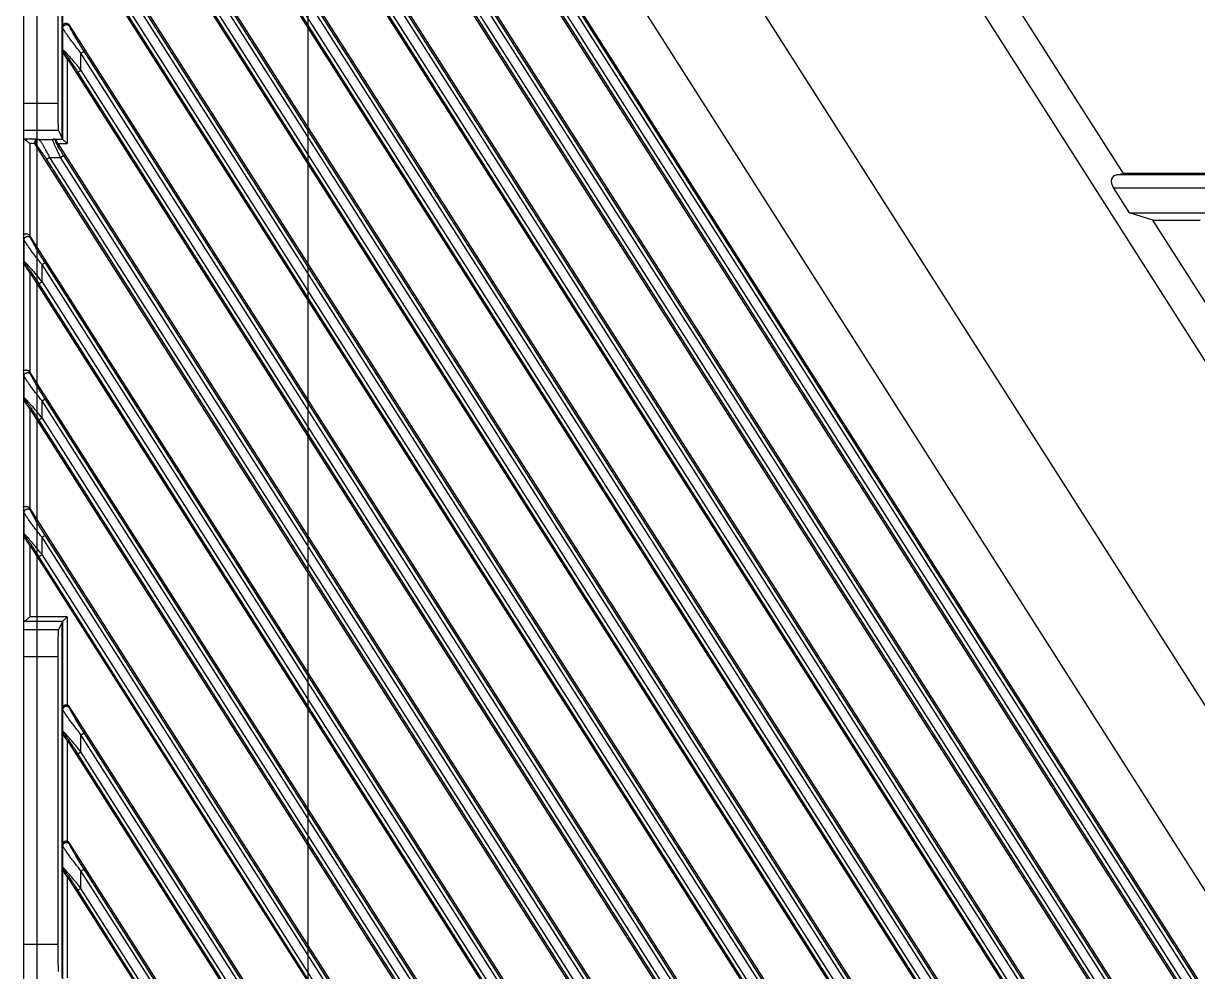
# Model space of a CAD drawing. Header units: millimetres. Extents: x 562 to 17351, y 2396 to 6995.
# Drawn here: x 12138.8 to 12268.7, y 4302.1 to 4406.9 of the extents above; entities that cross this region are included whole.
import ezdxf

# ---------------------------------------------------------------- set-up
doc = ezdxf.new("R2010")
doc.units = ezdxf.units.MM

# ---------------------------------------------------------------- blocks, each defined once
blk = doc.blocks.new('DTGCNV')
at = {"color": 7, "linetype": 'Continuous'}
for p, q in [((12716.62, 5010.2), (12716.62, 4673.2)), ((12759.91, 4979.78), (12838.25, 4856.8)), ((12719.01, 4978.83), (12910.96, 4677.53)), ((12883.39, 4779.44), (12757.68, 4976.76)), ((12735.19, 4973.91), (12923.33, 4678.59)), ((12903.91, 4677.66), (12717.35, 4970.49)), ((12902.32, 4679.06), (12718.67, 4967.34)), ((12902.66, 4679.27), (12719.01, 4967.55)), ((12717.32, 4966.45), (12901.38, 4677.53)), ((12718.33, 4965.21), (12900.77, 4678.84)), ((12718.67, 4965.42), (12901.1, 4679.06)), ((12894.31, 4677.66), (12717.35, 4955.42)), ((12892.72, 4679.06), (12718.67, 4952.26)), ((12893.06, 4679.27), (12719.01, 4952.48)), ((12717.32, 4951.38), (12891.78, 4677.53)), ((12718.67, 4950.35), (12891.5, 4679.06)), ((12718.33, 4950.13), (12891.16, 4678.84)), ((12887.42, 4673.4), (12717.35, 4940.34)), ((12886.2, 4674.96), (12719.01, 4937.4)), ((12717.32, 4936.3), (12884.81, 4673.4)), ((12885.86, 4674.75), (12718.67, 4937.19)), ((12884.3, 4674.53), (12718.33, 4935.06)), ((12884.64, 4674.75), (12718.67, 4935.27)), ((12877.81, 4673.4), (12717.35, 4925.27)), ((12876.26, 4674.75), (12718.67, 4922.11)), ((12876.59, 4674.96), (12719.01, 4922.32)), ((12717.32, 4921.23), (12875.2, 4673.4)), ((12874.7, 4674.53), (12718.33, 4919.98)), ((12875.04, 4674.75), (12718.67, 4920.19)), ((12868.21, 4673.4), (12717.35, 4910.19)), ((12866.65, 4674.75), (12718.67, 4907.04)), ((12866.99, 4674.96), (12719.01, 4907.25)), ((12865.1, 4674.53), (12718.33, 4904.91)), ((12865.43, 4674.75), (12718.67, 4905.12)), ((12720.87, 4900.1), (12720.87, 4860.8)), ((12721.45, 4899.66), (12865.6, 4673.4)), ((12720.42, 4896.35), (12720.42, 4864.54)), ((12858.6, 4673.4), (12721.7, 4888.29)), ((12720.95, 4885.41), (12720.95, 4873.1)), ((12857.38, 4674.96), (12723.32, 4885.41)), ((12721.45, 4884.59), (12853.36, 4677.53)), ((12857.05, 4674.75), (12722.98, 4885.2)), ((12855.49, 4674.53), (12722.64, 4883.07)), ((12855.83, 4674.75), (12722.98, 4883.28)), ((12720.98, 4872.88), (12720.95, 4873.1)), ((12720.98, 4870.46), (12720.98, 4872.88)), ((12721.72, 4873.1), (12721.7, 4873.22)), ((12846.29, 4677.66), (12721.7, 4873.22)), ((12720.95, 4870.33), (12720.98, 4870.46)), ((12720.95, 4870.33), (12720.95, 4860.62)), ((12721.04, 4870.25), (12721.02, 4870.15)), ((12722.98, 4870.12), (12723.32, 4870.33)), ((12722.98, 4868.2), (12722.98, 4870.12)), ((12844.7, 4679.06), (12722.98, 4870.12)), ((12845.04, 4679.27), (12723.32, 4870.33)), ((12721.45, 4869.51), (12721.45, 4860.12)), ((12721.45, 4869.51), (12843.76, 4677.53)), ((12722.98, 4868.2), (12722.64, 4867.99)), ((12722.64, 4867.99), (12843.14, 4678.84)), ((12722.98, 4868.2), (12843.48, 4679.06)), ((12720.42, 4864.54), (12716.62, 4864.54)), ((12720.49, 4861.55), (12716.62, 4861.55)), ((12720.49, 4861.55), (12720.95, 4860.62)), ((12718.19, 4860.62), (12716.66, 4860.62)), ((12717.32, 4860.12), (12717.32, 4849.94)), ((12717.86, 4860.12), (12717.32, 4860.12)), ((12717.92, 4859.98), (12834.15, 4677.53)), ((12717.92, 4859.98), (12718, 4859.95)), ((12718.19, 4860.62), (12718.34, 4860.57)), ((12718.34, 4860.57), (12719.87, 4860.57)), ((12719.87, 4860.57), (12719.95, 4860.62)), ((12719.95, 4860.62), (12720.95, 4860.62)), ((12720.26, 4860.42), (12720.21, 4860.38)), ((12836.68, 4677.66), (12720.44, 4860.12)), ((12720.44, 4860.12), (12721.45, 4860.12)), ((12720.95, 4860.62), (12721.45, 4860.12)), ((12719.51, 4858.57), (12719.18, 4858.35)), ((12719.18, 4858.35), (12833.54, 4678.84)), ((12719.51, 4858.57), (12833.87, 4679.06)), ((12719.51, 4858.57), (12720.73, 4858.57)), ((12720.73, 4858.57), (12721.07, 4858.78)), ((12835.09, 4679.06), (12720.73, 4858.57)), ((12835.43, 4679.27), (12721.07, 4858.78)), ((12837.55, 4856.67), (12838.25, 4856.8)), ((12965.36, 4856.67), (12837.55, 4856.67)), ((12962.96, 4856.8), (12838.25, 4856.8)), ((12838.95, 4852.45), (12837.21, 4855.19)), ((12968.46, 4855.19), (12837.21, 4855.19)), ((12841.54, 4851.65), (12838.95, 4852.45)), ((12838.95, 4852.45), (12917.82, 4852.45)), ((12878.94, 4792.94), (12841.54, 4851.65)), ((12841.54, 4851.65), (12846.79, 4851.65)), ((12716.68, 4849.47), (12716.62, 4849.68)), ((12716.68, 4847.08), (12716.68, 4849.47)), ((12717.41, 4849.69), (12717.35, 4849.89)), ((12827.08, 4677.66), (12717.35, 4849.89)), ((12716.62, 4847.06), (12716.68, 4847.08)), ((12716.63, 4846.84), (12716.74, 4846.87)), ((12718.67, 4846.73), (12719.01, 4846.95)), ((12718.67, 4844.82), (12718.67, 4846.73)), ((12825.49, 4679.06), (12718.67, 4846.73)), ((12825.83, 4679.27), (12719.01, 4846.95)), ((12717.32, 4845.85), (12717.32, 4834.86)), ((12717.32, 4845.85), (12824.55, 4677.53)), ((12718.67, 4844.82), (12718.33, 4844.6)), ((12718.33, 4844.6), (12823.93, 4678.84)), ((12718.67, 4844.82), (12824.27, 4679.06)), ((12717.41, 4834.61), (12717.35, 4834.81)), ((12817.47, 4677.66), (12717.35, 4834.81)), ((12716.68, 4834.4), (12716.62, 4834.6)), ((12716.68, 4832.01), (12716.68, 4834.4)), ((12716.62, 4831.99), (12716.68, 4832.01)), ((12716.63, 4831.76), (12716.74, 4831.79)), ((12718.67, 4831.66), (12719.01, 4831.87)), ((12718.67, 4829.74), (12718.67, 4831.66)), ((12815.89, 4679.06), (12718.67, 4831.66)), ((12816.22, 4679.27), (12719.01, 4831.87)), ((12717.32, 4830.77), (12717.32, 4819.79)), ((12717.32, 4830.77), (12814.94, 4677.53)), ((12718.67, 4829.74), (12718.33, 4829.53)), ((12718.67, 4829.74), (12814.67, 4679.06)), ((12718.33, 4829.53), (12814.33, 4678.84)), ((12716.68, 4819.32), (12716.62, 4819.53)), ((12716.68, 4816.93), (12716.68, 4819.32)), ((12717.41, 4819.54), (12717.35, 4819.74)), ((12810.58, 4673.4), (12717.35, 4819.74)), ((12716.68, 4816.93), (12716.62, 4816.91)), ((12716.63, 4816.69), (12716.74, 4816.72)), ((12718.67, 4816.58), (12719.01, 4816.8)), ((12718.67, 4814.67), (12718.67, 4816.58)), ((12809.03, 4674.75), (12718.67, 4816.58)), ((12809.36, 4674.96), (12719.01, 4816.8)), ((12717.32, 4815.7), (12717.32, 4807.77)), ((12717.32, 4815.7), (12807.97, 4673.4)), ((12718.33, 4814.45), (12718.67, 4814.67)), ((12807.47, 4674.53), (12718.33, 4814.45)), ((12807.81, 4674.75), (12718.67, 4814.67)), ((12721.45, 4807.77), (12717.32, 4807.77)), ((12721.45, 4807.77), (12720.95, 4807.27)), ((12721.45, 4807.77), (12721.45, 4798.02)), ((12720.49, 4806.35), (12716.62, 4806.35)), ((12720.95, 4807.27), (12716.66, 4807.27)), ((12720.95, 4807.27), (12720.49, 4806.35)), ((12720.87, 4807.1), (12720.87, 4767.8)), ((12720.95, 4807.27), (12720.95, 4797.72)), ((12720.42, 4803.35), (12716.62, 4803.35)), ((12720.42, 4803.35), (12720.42, 4771.54)), ((12720.98, 4797.51), (12720.95, 4797.72)), ((12720.98, 4795.08), (12720.98, 4797.51)), ((12721.72, 4797.72), (12721.7, 4797.84)), ((12800.98, 4673.4), (12721.7, 4797.84)), ((12720.95, 4794.96), (12720.98, 4795.08)), ((12720.95, 4794.96), (12720.95, 4782.64)), ((12721.02, 4794.77), (12721.04, 4794.87)), ((12722.98, 4794.74), (12723.32, 4794.96)), ((12722.98, 4792.83), (12722.98, 4794.74)), ((12799.42, 4674.75), (12722.98, 4794.74)), ((12799.76, 4674.96), (12723.32, 4794.96)), ((12721.45, 4794.13), (12721.45, 4782.94)), ((12721.45, 4794.13), (12798.37, 4673.4)), ((12722.64, 4792.61), (12722.98, 4792.83)), ((12797.87, 4674.53), (12722.64, 4792.61)), ((12798.2, 4674.75), (12722.98, 4792.83)), ((12720.98, 4782.43), (12720.95, 4782.64)), ((12720.98, 4780.01), (12720.98, 4782.43)), ((12721.72, 4782.65), (12721.7, 4782.76)), ((12791.37, 4673.4), (12721.7, 4782.76)), ((12720.95, 4779.88), (12720.98, 4780.01)), ((12720.95, 4779.88), (12720.95, 4767.62)), ((12721.02, 4779.69), (12721.04, 4779.79)), ((12721.45, 4779.06), (12721.45, 4767.87)), ((12721.45, 4779.06), (12788.77, 4673.4)), ((12722.98, 4779.67), (12723.32, 4779.88)), ((12722.98, 4777.75), (12722.98, 4779.67)), ((12789.82, 4674.75), (12722.98, 4779.67)), ((12790.16, 4674.96), (12723.32, 4779.88)), ((12722.64, 4777.54), (12722.98, 4777.75)), ((12788.6, 4674.75), (12722.98, 4777.75)), ((12788.26, 4674.53), (12722.64, 4777.54)), ((12720.42, 4771.54), (12716.62, 4771.54))]:
    blk.add_line(p, q, dxfattribs=at)
for centre, radius, start, end in [((12721.38, 4870.46), 0.396, 180.208, 212.9741), ((12719.87, 4860.16), 0.401, 32.5011, 89.7384), ((12717.08, 4847.08), 0.402, 180.1282, 212.3718), ((12717.08, 4832.01), 0.402, 180.1282, 212.3718), ((12717.08, 4816.93), 0.402, 180.1282, 212.3718), ((12721.38, 4795.09), 0.396, 180.208, 212.9741), ((12721.38, 4780.01), 0.396, 180.208, 212.9741)]:
    blk.add_arc(centre, radius, start, end, dxfattribs=at)
for centre, major_axis, ratio, start_param, end_param in [((12721.37, 4872.99), (-0.052, 0.405), 0.97951, -1.123245, -0.349373), ((12721.45, 4869.43), (-0.499, 0.789), 0.046753, -1.496981, -0.460321), ((12720.49, 4864.54), (0, 3), 0.026186, -4.712389, -3.193953), ((12717.32, 4860.63), (0.7, 0), 0.052408, 3.141593, 3.470593), ((12718.26, 4860.2), (0.378, -0.144), 0.989397, -2.587312, -2.214403), ((12720.49, 4860.12), (-0.321, 0.499), 0.073624, 0.892742, 1.523567), ((12721.45, 4860.62), (0.5, 0), 0.052408, -3.115413, -3.089233), ((12838.76, 4855.19), (1.71, -1.18), 0.539712, 2.65287, 4.049133), ((12717.02, 4849.67), (-0.117, 0.402), 0.954439, -1.274405, -1.134443), ((12717.32, 4845.74), (-0.7, 1.1), 0.046753, -1.496981, -0.118001), ((12717.02, 4834.59), (-0.117, 0.402), 0.954439, -1.274405, -1.134443), ((12717.32, 4830.66), (-0.7, 1.1), 0.046753, -1.496981, -0.118001), ((12717.02, 4819.51), (-0.117, 0.402), 0.954439, -1.274405, -1.134443), ((12717.32, 4815.59), (-0.7, 1.1), 0.046753, -1.496981, -0.118001), ((12717.32, 4807.26), (0.7, 0), 0.052408, 2.812592, 3.141593), ((12720.49, 4803.35), (0, 3), 0.026186, 0.05236, 1.570796), ((12721.45, 4807.27), (0.5, 0), 0.052408, 3.089233, 3.115413), ((12721.37, 4797.62), (-0.052, 0.405), 0.97951, -1.123245, -0.349373), ((12721.45, 4794.05), (-0.499, 0.789), 0.046753, -1.496981, -0.460321), ((12721.37, 4782.54), (-0.052, 0.405), 0.97951, -1.123245, -0.349373), ((12721.45, 4778.98), (-0.499, 0.789), 0.046753, -1.496981, -0.460321), ((12720.49, 4771.54), (0, 3), 0.026186, -4.712389, -3.193953)]:
    blk.add_ellipse(centre, major_axis=major_axis, ratio=ratio, start_param=start_param, end_param=end_param, dxfattribs=at)
for points, knots in [([(12721.45, 4873.39), (12721.42, 4873.4), (12721.35, 4873.41), (12721.25, 4873.4), (12721.16, 4873.37), (12721.09, 4873.33), (12721.03, 4873.28), (12720.99, 4873.22), (12720.96, 4873.16), (12720.95, 4873.12), (12720.95, 4873.1)], [0, 0, 0, 0, 0.160899, 0.314742, 0.456494, 0.584742, 0.700638, 0.806545, 0.905309, 1, 1, 1, 1]), ([(12720.98, 4872.88), (12720.98, 4872.91), (12720.98, 4872.95), (12721, 4873.01), (12721.02, 4873.07), (12721.06, 4873.12), (12721.1, 4873.17), (12721.15, 4873.21), (12721.21, 4873.24), (12721.27, 4873.26), (12721.33, 4873.27), (12721.39, 4873.28), (12721.46, 4873.27), (12721.52, 4873.25), (12721.58, 4873.23), (12721.63, 4873.19), (12721.68, 4873.15), (12721.7, 4873.12), (12721.72, 4873.1)], [0, 0, 0, 0, 0.061771, 0.123674, 0.185724, 0.247974, 0.310429, 0.373081, 0.435901, 0.498841, 0.561846, 0.62485, 0.687789, 0.750605, 0.813254, 0.8757, 0.937956, 1, 1, 1, 1]), ([(12722.98, 4870.12), (12722.87, 4870.26), (12722.65, 4870.53), (12722.39, 4870.88), (12722.18, 4871.15), (12722.02, 4871.35), (12721.87, 4871.55), (12721.73, 4871.74), (12721.59, 4871.93), (12721.46, 4872.12), (12721.34, 4872.29), (12721.25, 4872.42), (12721.18, 4872.53), (12721.13, 4872.6), (12721.09, 4872.66), (12721.06, 4872.72), (12721.03, 4872.77), (12721.01, 4872.81), (12720.99, 4872.84), (12720.99, 4872.86), (12720.98, 4872.87), (12720.98, 4872.88), (12720.98, 4872.88)], [0, 0, 0, 0, 0.154445, 0.30727, 0.382534, 0.456692, 0.529432, 0.600377, 0.669045, 0.734822, 0.796897, 0.854183, 0.880595, 0.905226, 0.927827, 0.94811, 0.965769, 0.980485, 0.986646, 0.991965, 0.996419, 1, 1, 1, 1]), ([(12723.32, 4870.33), (12723.23, 4870.47), (12723.06, 4870.73), (12722.86, 4871.07), (12722.69, 4871.33), (12722.57, 4871.53), (12722.46, 4871.72), (12722.34, 4871.91), (12722.23, 4872.1), (12722.13, 4872.28), (12722.03, 4872.46), (12721.95, 4872.6), (12721.89, 4872.71), (12721.85, 4872.78), (12721.82, 4872.85), (12721.79, 4872.92), (12721.76, 4872.97), (12721.74, 4873.02), (12721.73, 4873.05), (12721.72, 4873.07), (12721.72, 4873.08), (12721.72, 4873.09), (12721.72, 4873.1)], [0, 0, 0, 0, 0.147854, 0.294636, 0.367264, 0.439153, 0.510088, 0.579799, 0.647935, 0.714028, 0.777425, 0.83718, 0.86528, 0.891898, 0.916748, 0.939475, 0.959663, 0.976821, 0.984101, 0.990427, 0.995741, 1, 1, 1, 1]), ([(12720.95, 4870.33), (12720.95, 4870.32), (12720.96, 4870.29), (12720.97, 4870.24), (12720.99, 4870.19), (12721.01, 4870.16), (12721.02, 4870.15)], [0, 0, 0, 0, 0.23991, 0.484403, 0.736695, 1, 1, 1, 1]), ([(12720.98, 4870.46), (12720.98, 4870.46), (12720.98, 4870.47), (12720.98, 4870.47), (12720.99, 4870.47), (12720.99, 4870.47), (12721, 4870.47), (12721, 4870.47), (12721.01, 4870.46), (12721.02, 4870.45), (12721.04, 4870.44), (12721.06, 4870.43), (12721.09, 4870.4), (12721.13, 4870.36), (12721.18, 4870.32), (12721.23, 4870.26), (12721.29, 4870.21), (12721.35, 4870.14), (12721.41, 4870.08), (12721.47, 4870), (12721.54, 4869.93), (12721.64, 4869.82), (12721.76, 4869.69), (12721.9, 4869.52), (12722.05, 4869.34), (12722.2, 4869.16), (12722.41, 4868.91), (12722.67, 4868.59), (12722.88, 4868.33), (12722.98, 4868.2)], [0, 0, 0, 0, 0.001802, 0.002631, 0.003505, 0.004492, 0.005637, 0.008508, 0.012246, 0.016891, 0.02245, 0.028908, 0.044423, 0.063177, 0.08486, 0.109148, 0.135728, 0.164311, 0.194635, 0.226473, 0.259618, 0.293906, 0.36531, 0.43972, 0.516405, 0.594809, 0.674501, 0.836416, 1, 1, 1, 1]), ([(12721.04, 4870.25), (12721.04, 4870.25), (12721.04, 4870.25), (12721.05, 4870.25), (12721.05, 4870.25), (12721.05, 4870.25), (12721.05, 4870.25), (12721.06, 4870.25), (12721.07, 4870.25), (12721.07, 4870.24), (12721.09, 4870.23), (12721.1, 4870.22), (12721.12, 4870.2), (12721.15, 4870.17), (12721.19, 4870.12), (12721.23, 4870.07), (12721.27, 4870.01), (12721.32, 4869.95), (12721.37, 4869.88), (12721.42, 4869.81), (12721.48, 4869.74), (12721.53, 4869.66), (12721.61, 4869.56), (12721.7, 4869.42), (12721.82, 4869.25), (12721.93, 4869.08), (12722.05, 4868.9), (12722.17, 4868.72), (12722.29, 4868.54), (12722.45, 4868.3), (12722.56, 4868.11), (12722.64, 4867.99)], [0, 0, 0, 0, 0.001109, 0.002054, 0.002915, 0.0038, 0.00481, 0.006015, 0.00915, 0.013355, 0.018661, 0.025046, 0.032468, 0.050201, 0.071359, 0.095434, 0.12195, 0.150509, 0.180759, 0.212432, 0.245283, 0.279136, 0.313831, 0.385261, 0.458794, 0.533887, 0.610129, 0.687226, 0.764934, 0.843073, 1, 1, 1, 1]), ([(12717.32, 4860.12), (12717.29, 4860.15), (12717.22, 4860.2), (12717.13, 4860.28), (12717.03, 4860.36), (12716.94, 4860.44), (12716.87, 4860.49), (12716.81, 4860.53), (12716.78, 4860.56), (12716.74, 4860.58), (12716.71, 4860.6), (12716.69, 4860.61), (12716.68, 4860.61), (12716.67, 4860.62), (12716.66, 4860.62), (12716.66, 4860.62)], [0, 0, 0, 0, 0.15268, 0.303625, 0.450751, 0.591571, 0.722639, 0.783067, 0.839077, 0.889751, 0.934068, 0.953529, 0.971042, 0.986537, 1, 1, 1, 1]), ([(12718.19, 4860.62), (12718.17, 4860.62), (12718.12, 4860.61), (12718.06, 4860.59), (12718, 4860.54), (12717.95, 4860.49), (12717.9, 4860.41), (12717.87, 4860.33), (12717.85, 4860.23), (12717.86, 4860.16), (12717.86, 4860.12)], [0, 0, 0, 0, 0.097849, 0.199639, 0.307763, 0.424549, 0.552098, 0.691689, 0.842452, 1, 1, 1, 1]), ([(12718.34, 4860.57), (12718.3, 4860.56), (12718.23, 4860.55), (12718.14, 4860.51), (12718.05, 4860.45), (12717.99, 4860.36), (12717.95, 4860.26), (12717.94, 4860.15), (12717.95, 4860.05), (12717.98, 4859.98), (12718, 4859.95)], [0, 0, 0, 0, 0.124391, 0.249104, 0.374164, 0.499476, 0.624882, 0.750199, 0.875262, 1, 1, 1, 1]), ([(12718, 4859.95), (12718.01, 4859.95), (12718.02, 4859.94), (12718.03, 4859.93), (12718.05, 4859.92), (12718.07, 4859.9), (12718.09, 4859.88), (12718.13, 4859.84), (12718.18, 4859.78), (12718.24, 4859.7), (12718.31, 4859.62), (12718.38, 4859.52), (12718.46, 4859.41), (12718.55, 4859.29), (12718.66, 4859.13), (12718.81, 4858.91), (12719, 4858.64), (12719.12, 4858.45), (12719.18, 4858.35)], [0, 0, 0, 0, 0.007283, 0.01684, 0.028705, 0.042847, 0.059201, 0.077685, 0.120655, 0.170946, 0.227725, 0.290184, 0.357567, 0.429174, 0.504361, 0.663147, 0.829654, 1, 1, 1, 1]), ([(12718.34, 4860.57), (12718.34, 4860.56), (12718.35, 4860.56), (12718.35, 4860.55), (12718.37, 4860.54), (12718.38, 4860.53), (12718.4, 4860.5), (12718.43, 4860.47), (12718.46, 4860.43), (12718.51, 4860.36), (12718.57, 4860.27), (12718.64, 4860.16), (12718.71, 4860.04), (12718.79, 4859.9), (12718.87, 4859.76), (12718.99, 4859.55), (12719.14, 4859.27), (12719.33, 4858.93), (12719.45, 4858.69), (12719.51, 4858.57)], [0, 0, 0, 0, 0.002908, 0.006345, 0.014866, 0.025629, 0.038626, 0.053816, 0.071144, 0.111919, 0.160312, 0.215626, 0.277142, 0.344147, 0.41595, 0.491884, 0.653614, 0.824513, 1, 1, 1, 1]), ([(12720.73, 4858.57), (12720.67, 4858.69), (12720.56, 4858.92), (12720.42, 4859.21), (12720.31, 4859.44), (12720.23, 4859.6), (12720.16, 4859.75), (12720.1, 4859.9), (12720.04, 4860.04), (12719.99, 4860.16), (12719.95, 4860.27), (12719.92, 4860.35), (12719.9, 4860.41), (12719.89, 4860.44), (12719.88, 4860.48), (12719.87, 4860.5), (12719.87, 4860.52), (12719.87, 4860.54), (12719.87, 4860.54), (12719.87, 4860.55), (12719.87, 4860.56), (12719.87, 4860.56), (12719.87, 4860.57)], [0, 0, 0, 0, 0.1821, 0.359386, 0.444611, 0.526614, 0.604641, 0.677893, 0.745543, 0.806749, 0.860681, 0.906559, 0.926262, 0.943705, 0.958835, 0.971609, 0.982014, 0.986337, 0.990086, 0.99328, 0.995954, 1, 1, 1, 1]), ([(12720.26, 4860.42), (12720.24, 4860.45), (12720.2, 4860.5), (12720.12, 4860.57), (12720.04, 4860.61), (12719.98, 4860.62), (12719.95, 4860.62)], [0, 0, 0, 0, 0.280656, 0.535957, 0.773317, 1, 1, 1, 1]), ([(12721.07, 4858.78), (12721.01, 4858.87), (12720.9, 4859.06), (12720.73, 4859.33), (12720.58, 4859.59), (12720.46, 4859.79), (12720.38, 4859.94), (12720.33, 4860.04), (12720.29, 4860.12), (12720.27, 4860.18), (12720.25, 4860.21), (12720.24, 4860.25), (12720.22, 4860.28), (12720.22, 4860.3), (12720.21, 4860.33), (12720.2, 4860.35), (12720.2, 4860.36), (12720.2, 4860.37), (12720.21, 4860.37), (12720.21, 4860.38), (12720.21, 4860.38), (12720.21, 4860.38)], [0, 0, 0, 0, 0.178963, 0.35385, 0.520013, 0.671843, 0.740324, 0.802617, 0.857753, 0.882337, 0.904778, 0.924974, 0.94283, 0.958273, 0.971251, 0.981752, 0.989832, 0.993022, 0.995709, 0.997985, 1, 1, 1, 1]), ([(12717.32, 4849.94), (12717.3, 4849.96), (12717.27, 4849.99), (12717.21, 4850.03), (12717.15, 4850.07), (12717.08, 4850.09), (12717.02, 4850.1), (12716.95, 4850.11), (12716.89, 4850.11), (12716.84, 4850.11), (12716.8, 4850.1), (12716.77, 4850.09), (12716.74, 4850.09), (12716.71, 4850.08), (12716.69, 4850.07), (12716.68, 4850.07), (12716.66, 4850.07), (12716.65, 4850.06), (12716.64, 4850.06), (12716.63, 4850.07), (12716.63, 4850.07), (12716.62, 4850.08), (12716.62, 4850.09), (12716.62, 4850.1), (12716.62, 4850.11)], [0, 0, 0, 0, 0.092092, 0.18383, 0.274482, 0.363041, 0.448376, 0.529457, 0.605459, 0.675766, 0.739913, 0.769539, 0.797439, 0.847676, 0.869774, 0.889641, 0.907107, 0.922074, 0.934647, 0.945489, 0.956057, 0.968087, 0.982675, 1, 1, 1, 1]), ([(12716.68, 4849.47), (12716.68, 4849.49), (12716.68, 4849.53), (12716.7, 4849.59), (12716.73, 4849.65), (12716.76, 4849.7), (12716.8, 4849.75), (12716.85, 4849.79), (12716.91, 4849.82), (12716.97, 4849.84), (12717.03, 4849.85), (12717.09, 4849.86), (12717.16, 4849.85), (12717.22, 4849.84), (12717.28, 4849.81), (12717.33, 4849.78), (12717.37, 4849.74), (12717.4, 4849.7), (12717.41, 4849.69)], [0, 0, 0, 0, 0.061113, 0.122614, 0.184534, 0.246921, 0.309743, 0.372936, 0.436398, 0.5, 0.563602, 0.627064, 0.690257, 0.753079, 0.815466, 0.877386, 0.938887, 1, 1, 1, 1]), ([(12718.67, 4846.73), (12718.56, 4846.87), (12718.35, 4847.13), (12718.04, 4847.53), (12717.79, 4847.86), (12717.6, 4848.12), (12717.45, 4848.31), (12717.32, 4848.5), (12717.19, 4848.68), (12717.07, 4848.85), (12716.96, 4849.01), (12716.87, 4849.13), (12716.82, 4849.23), (12716.78, 4849.29), (12716.74, 4849.34), (12716.71, 4849.39), (12716.7, 4849.43), (12716.68, 4849.46), (12716.68, 4849.47), (12716.68, 4849.47)], [0, 0, 0, 0, 0.151037, 0.300586, 0.447016, 0.518439, 0.588237, 0.655992, 0.721178, 0.783101, 0.840848, 0.893205, 0.916879, 0.938573, 0.958018, 0.974928, 0.989013, 0.994909, 1, 1, 1, 1]), ([(12719.01, 4846.95), (12718.92, 4847.08), (12718.76, 4847.34), (12718.52, 4847.72), (12718.32, 4848.04), (12718.17, 4848.3), (12718.06, 4848.48), (12717.95, 4848.67), (12717.85, 4848.85), (12717.75, 4849.02), (12717.66, 4849.19), (12717.59, 4849.32), (12717.53, 4849.42), (12717.5, 4849.48), (12717.47, 4849.54), (12717.45, 4849.6), (12717.43, 4849.64), (12717.42, 4849.67), (12717.41, 4849.68), (12717.41, 4849.69)], [0, 0, 0, 0, 0.145071, 0.289149, 0.431131, 0.500908, 0.569567, 0.636803, 0.702211, 0.76523, 0.825074, 0.880596, 0.906233, 0.930094, 0.951832, 0.971044, 0.987264, 0.994099, 1, 1, 1, 1]), ([(12716.62, 4846.83), (12716.62, 4846.84), (12716.62, 4846.84), (12716.62, 4846.84), (12716.62, 4846.84), (12716.62, 4846.84), (12716.62, 4846.84), (12716.63, 4846.84), (12716.63, 4846.84), (12716.63, 4846.84), (12716.63, 4846.84)], [0, 0, 0, 0, 0.134296, 0.239838, 0.325336, 0.408088, 0.50825, 0.637794, 0.80127, 1, 1, 1, 1]), ([(12716.68, 4847.08), (12716.68, 4847.08), (12716.68, 4847.08), (12716.69, 4847.08), (12716.7, 4847.08), (12716.71, 4847.07), (12716.73, 4847.06), (12716.75, 4847.04), (12716.78, 4847.02), (12716.82, 4846.98), (12716.86, 4846.94), (12716.91, 4846.89), (12716.96, 4846.84), (12717.02, 4846.78), (12717.1, 4846.69), (12717.21, 4846.57), (12717.34, 4846.42), (12717.48, 4846.26), (12717.62, 4846.09), (12717.77, 4845.92), (12717.92, 4845.74), (12718.07, 4845.56), (12718.22, 4845.38), (12718.42, 4845.13), (12718.57, 4844.94), (12718.67, 4844.82)], [0, 0, 0, 0, 0.002036, 0.004765, 0.008306, 0.012701, 0.017956, 0.024063, 0.038745, 0.05652, 0.077106, 0.100208, 0.125538, 0.152825, 0.181822, 0.244102, 0.310933, 0.381227, 0.454167, 0.529124, 0.605619, 0.683271, 0.76177, 0.840872, 1, 1, 1, 1]), ([(12716.74, 4846.87), (12716.74, 4846.87), (12716.74, 4846.87), (12716.75, 4846.87), (12716.75, 4846.86), (12716.76, 4846.86), (12716.77, 4846.85), (12716.78, 4846.84), (12716.8, 4846.83), (12716.81, 4846.81), (12716.84, 4846.79), (12716.87, 4846.75), (12716.91, 4846.7), (12716.95, 4846.65), (12717, 4846.59), (12717.04, 4846.52), (12717.11, 4846.43), (12717.2, 4846.31), (12717.31, 4846.15), (12717.42, 4845.99), (12717.53, 4845.83), (12717.64, 4845.66), (12717.76, 4845.49), (12717.87, 4845.31), (12717.99, 4845.14), (12718.14, 4844.9), (12718.26, 4844.72), (12718.33, 4844.6)], [0, 0, 0, 0, 0.001988, 0.003277, 0.004801, 0.008605, 0.013451, 0.019328, 0.026206, 0.034036, 0.042764, 0.062675, 0.085465, 0.110691, 0.137955, 0.166932, 0.197336, 0.261568, 0.329268, 0.399486, 0.471568, 0.545042, 0.619552, 0.694837, 0.77068, 0.84692, 1, 1, 1, 1]), ([(12717.32, 4834.86), (12717.3, 4834.88), (12717.27, 4834.91), (12717.21, 4834.96), (12717.15, 4834.99), (12717.08, 4835.01), (12717.02, 4835.03), (12716.95, 4835.04), (12716.89, 4835.04), (12716.84, 4835.03), (12716.8, 4835.03), (12716.77, 4835.02), (12716.74, 4835.01), (12716.71, 4835.01), (12716.69, 4835), (12716.68, 4834.99), (12716.66, 4834.99), (12716.65, 4834.99), (12716.64, 4834.99), (12716.63, 4834.99), (12716.63, 4835), (12716.62, 4835.01), (12716.62, 4835.02), (12716.62, 4835.03), (12716.62, 4835.03)], [0, 0, 0, 0, 0.09209, 0.183827, 0.274478, 0.363036, 0.448369, 0.529449, 0.605452, 0.675762, 0.739914, 0.769541, 0.797443, 0.84768, 0.869776, 0.889643, 0.907109, 0.922075, 0.934648, 0.945489, 0.956057, 0.968087, 0.982675, 1, 1, 1, 1]), ([(12716.68, 4834.4), (12716.68, 4834.42), (12716.68, 4834.46), (12716.7, 4834.52), (12716.73, 4834.58), (12716.76, 4834.63), (12716.8, 4834.67), (12716.85, 4834.71), (12716.91, 4834.74), (12716.97, 4834.77), (12717.03, 4834.78), (12717.09, 4834.78), (12717.16, 4834.78), (12717.22, 4834.76), (12717.28, 4834.74), (12717.33, 4834.7), (12717.37, 4834.66), (12717.4, 4834.63), (12717.41, 4834.61)], [0, 0, 0, 0, 0.061113, 0.122614, 0.184534, 0.246921, 0.309743, 0.372936, 0.436398, 0.5, 0.563602, 0.627064, 0.690257, 0.753079, 0.815466, 0.877386, 0.938887, 1, 1, 1, 1]), ([(12718.67, 4831.66), (12718.56, 4831.79), (12718.35, 4832.06), (12718.04, 4832.46), (12717.79, 4832.79), (12717.6, 4833.05), (12717.45, 4833.24), (12717.32, 4833.42), (12717.19, 4833.6), (12717.07, 4833.77), (12716.96, 4833.93), (12716.87, 4834.06), (12716.82, 4834.15), (12716.78, 4834.21), (12716.74, 4834.27), (12716.71, 4834.32), (12716.7, 4834.36), (12716.68, 4834.38), (12716.68, 4834.39), (12716.68, 4834.4)], [0, 0, 0, 0, 0.151037, 0.300586, 0.447016, 0.518439, 0.588237, 0.655992, 0.721178, 0.783101, 0.840848, 0.893205, 0.916879, 0.938573, 0.958018, 0.974928, 0.989013, 0.994909, 1, 1, 1, 1]), ([(12719.01, 4831.87), (12718.92, 4832), (12718.76, 4832.26), (12718.52, 4832.65), (12718.32, 4832.97), (12718.17, 4833.22), (12718.06, 4833.41), (12717.95, 4833.59), (12717.85, 4833.77), (12717.75, 4833.95), (12717.66, 4834.11), (12717.59, 4834.24), (12717.53, 4834.34), (12717.5, 4834.41), (12717.47, 4834.47), (12717.45, 4834.52), (12717.43, 4834.56), (12717.42, 4834.59), (12717.41, 4834.61), (12717.41, 4834.61)], [0, 0, 0, 0, 0.145071, 0.289149, 0.431131, 0.500908, 0.569567, 0.636803, 0.702211, 0.76523, 0.825074, 0.880596, 0.906233, 0.930094, 0.951832, 0.971044, 0.987264, 0.994099, 1, 1, 1, 1]), ([(12716.62, 4831.76), (12716.62, 4831.76), (12716.62, 4831.76), (12716.62, 4831.76), (12716.62, 4831.76), (12716.62, 4831.77), (12716.62, 4831.77), (12716.63, 4831.76), (12716.63, 4831.76), (12716.63, 4831.76), (12716.63, 4831.76)], [0, 0, 0, 0, 0.134296, 0.239838, 0.325336, 0.408088, 0.50825, 0.637794, 0.80127, 1, 1, 1, 1]), ([(12716.68, 4832.01), (12716.68, 4832.01), (12716.68, 4832.01), (12716.69, 4832), (12716.7, 4832), (12716.71, 4831.99), (12716.73, 4831.98), (12716.75, 4831.97), (12716.78, 4831.94), (12716.82, 4831.91), (12716.86, 4831.86), (12716.91, 4831.81), (12716.96, 4831.76), (12717.02, 4831.7), (12717.1, 4831.61), (12717.21, 4831.49), (12717.34, 4831.34), (12717.48, 4831.18), (12717.62, 4831.02), (12717.77, 4830.84), (12717.92, 4830.67), (12718.07, 4830.49), (12718.22, 4830.3), (12718.42, 4830.06), (12718.57, 4829.87), (12718.67, 4829.74)], [0, 0, 0, 0, 0.002036, 0.004765, 0.008306, 0.012701, 0.017956, 0.024063, 0.038745, 0.05652, 0.077106, 0.100208, 0.125538, 0.152825, 0.181822, 0.244102, 0.310933, 0.381227, 0.454167, 0.529124, 0.605619, 0.683271, 0.76177, 0.840872, 1, 1, 1, 1]), ([(12716.74, 4831.79), (12716.74, 4831.79), (12716.74, 4831.79), (12716.75, 4831.79), (12716.75, 4831.79), (12716.76, 4831.78), (12716.77, 4831.78), (12716.78, 4831.76), (12716.8, 4831.75), (12716.81, 4831.74), (12716.84, 4831.71), (12716.87, 4831.67), (12716.91, 4831.63), (12716.95, 4831.57), (12717, 4831.51), (12717.04, 4831.45), (12717.11, 4831.35), (12717.2, 4831.23), (12717.31, 4831.08), (12717.42, 4830.92), (12717.53, 4830.75), (12717.64, 4830.59), (12717.76, 4830.41), (12717.87, 4830.24), (12717.99, 4830.06), (12718.14, 4829.83), (12718.26, 4829.65), (12718.33, 4829.53)], [0, 0, 0, 0, 0.001988, 0.003277, 0.004801, 0.008605, 0.013451, 0.019328, 0.026206, 0.034036, 0.042764, 0.062675, 0.085465, 0.110691, 0.137955, 0.166932, 0.197336, 0.261568, 0.329268, 0.399486, 0.471568, 0.545042, 0.619552, 0.694837, 0.77068, 0.84692, 1, 1, 1, 1]), ([(12717.32, 4819.79), (12717.3, 4819.8), (12717.27, 4819.84), (12717.21, 4819.88), (12717.15, 4819.91), (12717.08, 4819.94), (12717.02, 4819.95), (12716.95, 4819.96), (12716.89, 4819.96), (12716.84, 4819.96), (12716.8, 4819.95), (12716.77, 4819.94), (12716.74, 4819.94), (12716.71, 4819.93), (12716.69, 4819.92), (12716.68, 4819.92), (12716.66, 4819.92), (12716.65, 4819.91), (12716.64, 4819.91), (12716.63, 4819.92), (12716.63, 4819.92), (12716.62, 4819.93), (12716.62, 4819.94), (12716.62, 4819.95), (12716.62, 4819.96)], [0, 0, 0, 0, 0.092092, 0.18383, 0.274482, 0.363041, 0.448376, 0.529457, 0.605459, 0.675766, 0.739913, 0.769539, 0.797439, 0.847676, 0.869774, 0.889641, 0.907107, 0.922074, 0.934647, 0.945489, 0.956057, 0.968087, 0.982675, 1, 1, 1, 1]), ([(12716.68, 4819.32), (12716.68, 4819.34), (12716.68, 4819.38), (12716.7, 4819.44), (12716.73, 4819.5), (12716.76, 4819.55), (12716.8, 4819.6), (12716.85, 4819.64), (12716.91, 4819.67), (12716.97, 4819.69), (12717.03, 4819.7), (12717.09, 4819.71), (12717.16, 4819.7), (12717.22, 4819.69), (12717.28, 4819.66), (12717.33, 4819.63), (12717.37, 4819.59), (12717.4, 4819.55), (12717.41, 4819.54)], [0, 0, 0, 0, 0.061113, 0.122614, 0.184534, 0.246921, 0.309743, 0.372936, 0.436398, 0.5, 0.563602, 0.627064, 0.690257, 0.753079, 0.815466, 0.877386, 0.938887, 1, 1, 1, 1]), ([(12718.67, 4816.58), (12718.56, 4816.72), (12718.35, 4816.98), (12718.04, 4817.38), (12717.79, 4817.71), (12717.6, 4817.97), (12717.45, 4818.16), (12717.32, 4818.35), (12717.19, 4818.53), (12717.07, 4818.7), (12716.96, 4818.86), (12716.87, 4818.98), (12716.82, 4819.07), (12716.78, 4819.14), (12716.74, 4819.19), (12716.71, 4819.24), (12716.7, 4819.28), (12716.68, 4819.31), (12716.68, 4819.32), (12716.68, 4819.32)], [0, 0, 0, 0, 0.151037, 0.300586, 0.447016, 0.518439, 0.588237, 0.655992, 0.721178, 0.783101, 0.840848, 0.893205, 0.916879, 0.938573, 0.958018, 0.974928, 0.989013, 0.994909, 1, 1, 1, 1]), ([(12719.01, 4816.8), (12718.92, 4816.93), (12718.76, 4817.19), (12718.52, 4817.57), (12718.32, 4817.89), (12718.17, 4818.15), (12718.06, 4818.33), (12717.95, 4818.52), (12717.85, 4818.7), (12717.75, 4818.87), (12717.66, 4819.03), (12717.59, 4819.17), (12717.53, 4819.26), (12717.5, 4819.33), (12717.47, 4819.39), (12717.45, 4819.45), (12717.43, 4819.49), (12717.42, 4819.52), (12717.41, 4819.53), (12717.41, 4819.54)], [0, 0, 0, 0, 0.145071, 0.289149, 0.431131, 0.500908, 0.569567, 0.636803, 0.702211, 0.76523, 0.825074, 0.880596, 0.906233, 0.930094, 0.951832, 0.971044, 0.987264, 0.994099, 1, 1, 1, 1]), ([(12716.62, 4816.68), (12716.62, 4816.68), (12716.62, 4816.69), (12716.62, 4816.69), (12716.62, 4816.69), (12716.62, 4816.69), (12716.62, 4816.69), (12716.63, 4816.69), (12716.63, 4816.69), (12716.63, 4816.69), (12716.63, 4816.69)], [0, 0, 0, 0, 0.134296, 0.239838, 0.325336, 0.408088, 0.50825, 0.637794, 0.80127, 1, 1, 1, 1]), ([(12718.67, 4814.67), (12718.57, 4814.79), (12718.42, 4814.98), (12718.22, 4815.23), (12718.07, 4815.41), (12717.92, 4815.59), (12717.77, 4815.77), (12717.62, 4815.94), (12717.48, 4816.11), (12717.34, 4816.27), (12717.21, 4816.42), (12717.1, 4816.54), (12717.02, 4816.63), (12716.96, 4816.68), (12716.91, 4816.74), (12716.86, 4816.79), (12716.82, 4816.83), (12716.78, 4816.87), (12716.75, 4816.89), (12716.73, 4816.91), (12716.71, 4816.92), (12716.7, 4816.92), (12716.69, 4816.93), (12716.68, 4816.93), (12716.68, 4816.93), (12716.68, 4816.93)], [0, 0, 0, 0, 0.159125, 0.238223, 0.316727, 0.394381, 0.470878, 0.545834, 0.61877, 0.689065, 0.755896, 0.818173, 0.847169, 0.874456, 0.899785, 0.922889, 0.943475, 0.96125, 0.975933, 0.982041, 0.987297, 0.991693, 0.995234, 0.997964, 1, 1, 1, 1]), ([(12718.33, 4814.45), (12718.26, 4814.57), (12718.14, 4814.75), (12717.99, 4814.99), (12717.87, 4815.16), (12717.76, 4815.34), (12717.64, 4815.51), (12717.53, 4815.68), (12717.42, 4815.84), (12717.31, 4816), (12717.2, 4816.16), (12717.11, 4816.28), (12717.04, 4816.37), (12717, 4816.44), (12716.95, 4816.5), (12716.91, 4816.55), (12716.87, 4816.6), (12716.84, 4816.63), (12716.81, 4816.66), (12716.8, 4816.68), (12716.78, 4816.69), (12716.77, 4816.7), (12716.76, 4816.71), (12716.75, 4816.71), (12716.75, 4816.72), (12716.74, 4816.72), (12716.74, 4816.72), (12716.74, 4816.72)], [0, 0, 0, 0, 0.153079, 0.229318, 0.305164, 0.380451, 0.454965, 0.528436, 0.600519, 0.670738, 0.738434, 0.802663, 0.833068, 0.862042, 0.889307, 0.914531, 0.937321, 0.957232, 0.96596, 0.973791, 0.980669, 0.986547, 0.991394, 0.995199, 0.996723, 0.998012, 1, 1, 1, 1]), ([(12716.66, 4807.27), (12716.66, 4807.27), (12716.67, 4807.28), (12716.68, 4807.28), (12716.69, 4807.29), (12716.71, 4807.3), (12716.74, 4807.31), (12716.78, 4807.33), (12716.81, 4807.36), (12716.87, 4807.4), (12716.94, 4807.46), (12717.03, 4807.53), (12717.13, 4807.61), (12717.22, 4807.69), (12717.29, 4807.75), (12717.32, 4807.77)], [0, 0, 0, 0, 0.013463, 0.028958, 0.046471, 0.065932, 0.110248, 0.160922, 0.216933, 0.277361, 0.408429, 0.549248, 0.696374, 0.84732, 1, 1, 1, 1]), ([(12721.45, 4798.02), (12721.42, 4798.02), (12721.35, 4798.03), (12721.25, 4798.02), (12721.16, 4797.99), (12721.09, 4797.95), (12721.03, 4797.9), (12720.99, 4797.84), (12720.96, 4797.78), (12720.95, 4797.74), (12720.95, 4797.72)], [0, 0, 0, 0, 0.160899, 0.314742, 0.456494, 0.584742, 0.700638, 0.806545, 0.905309, 1, 1, 1, 1]), ([(12720.98, 4797.51), (12720.98, 4797.53), (12720.98, 4797.57), (12721, 4797.63), (12721.02, 4797.69), (12721.06, 4797.74), (12721.1, 4797.79), (12721.15, 4797.83), (12721.21, 4797.86), (12721.27, 4797.88), (12721.33, 4797.9), (12721.39, 4797.9), (12721.46, 4797.89), (12721.52, 4797.88), (12721.58, 4797.85), (12721.63, 4797.82), (12721.68, 4797.77), (12721.7, 4797.74), (12721.72, 4797.72)], [0, 0, 0, 0, 0.061771, 0.123674, 0.185724, 0.247974, 0.310429, 0.373081, 0.435901, 0.498841, 0.561846, 0.62485, 0.687789, 0.750605, 0.813254, 0.8757, 0.937956, 1, 1, 1, 1]), ([(12722.98, 4794.74), (12722.87, 4794.88), (12722.65, 4795.16), (12722.39, 4795.5), (12722.18, 4795.77), (12722.02, 4795.97), (12721.87, 4796.17), (12721.73, 4796.37), (12721.59, 4796.56), (12721.46, 4796.74), (12721.34, 4796.91), (12721.25, 4797.05), (12721.18, 4797.15), (12721.13, 4797.22), (12721.09, 4797.29), (12721.06, 4797.35), (12721.03, 4797.4), (12721.01, 4797.44), (12720.99, 4797.46), (12720.99, 4797.48), (12720.98, 4797.49), (12720.98, 4797.5), (12720.98, 4797.51)], [0, 0, 0, 0, 0.154445, 0.30727, 0.382534, 0.456692, 0.529432, 0.600377, 0.669045, 0.734822, 0.796897, 0.854183, 0.880595, 0.905226, 0.927827, 0.94811, 0.965769, 0.980485, 0.986646, 0.991965, 0.996419, 1, 1, 1, 1]), ([(12723.32, 4794.96), (12723.23, 4795.09), (12723.06, 4795.36), (12722.86, 4795.69), (12722.69, 4795.95), (12722.57, 4796.15), (12722.46, 4796.34), (12722.34, 4796.53), (12722.23, 4796.72), (12722.13, 4796.9), (12722.03, 4797.08), (12721.95, 4797.22), (12721.89, 4797.33), (12721.85, 4797.4), (12721.82, 4797.47), (12721.79, 4797.54), (12721.76, 4797.6), (12721.74, 4797.64), (12721.73, 4797.67), (12721.72, 4797.69), (12721.72, 4797.71), (12721.72, 4797.72), (12721.72, 4797.72)], [0, 0, 0, 0, 0.147854, 0.294636, 0.367264, 0.439153, 0.510088, 0.579799, 0.647935, 0.714028, 0.777425, 0.83718, 0.86528, 0.891898, 0.916748, 0.939475, 0.959663, 0.976821, 0.984101, 0.990427, 0.995741, 1, 1, 1, 1]), ([(12720.95, 4794.96), (12720.95, 4794.94), (12720.96, 4794.91), (12720.97, 4794.86), (12720.99, 4794.81), (12721.01, 4794.78), (12721.02, 4794.77)], [0, 0, 0, 0, 0.23991, 0.484403, 0.736695, 1, 1, 1, 1]), ([(12722.98, 4792.83), (12722.88, 4792.96), (12722.67, 4793.21), (12722.41, 4793.53), (12722.2, 4793.78), (12722.05, 4793.96), (12721.9, 4794.14), (12721.76, 4794.31), (12721.64, 4794.45), (12721.54, 4794.55), (12721.47, 4794.63), (12721.41, 4794.7), (12721.35, 4794.77), (12721.29, 4794.83), (12721.23, 4794.89), (12721.18, 4794.94), (12721.13, 4794.98), (12721.09, 4795.02), (12721.06, 4795.05), (12721.04, 4795.07), (12721.02, 4795.08), (12721.01, 4795.08), (12721, 4795.09), (12721, 4795.09), (12720.99, 4795.09), (12720.99, 4795.09), (12720.98, 4795.09), (12720.98, 4795.09), (12720.98, 4795.09), (12720.98, 4795.08)], [0, 0, 0, 0, 0.163599, 0.325517, 0.405208, 0.483611, 0.560291, 0.634699, 0.706102, 0.740385, 0.773533, 0.805367, 0.835691, 0.864271, 0.890851, 0.915138, 0.936821, 0.955575, 0.97109, 0.977548, 0.983108, 0.987753, 0.991491, 0.994362, 0.995508, 0.996494, 0.997369, 0.998198, 1, 1, 1, 1]), ([(12722.64, 4792.61), (12722.56, 4792.74), (12722.45, 4792.92), (12722.29, 4793.16), (12722.17, 4793.34), (12722.05, 4793.52), (12721.93, 4793.7), (12721.82, 4793.87), (12721.7, 4794.04), (12721.61, 4794.18), (12721.53, 4794.28), (12721.48, 4794.36), (12721.42, 4794.44), (12721.37, 4794.51), (12721.32, 4794.57), (12721.27, 4794.64), (12721.23, 4794.7), (12721.19, 4794.75), (12721.15, 4794.79), (12721.12, 4794.82), (12721.1, 4794.84), (12721.09, 4794.86), (12721.07, 4794.87), (12721.07, 4794.87), (12721.06, 4794.88), (12721.05, 4794.88), (12721.05, 4794.88), (12721.05, 4794.88), (12721.05, 4794.88), (12721.04, 4794.87), (12721.04, 4794.87), (12721.04, 4794.87)], [0, 0, 0, 0, 0.15694, 0.235083, 0.312792, 0.389889, 0.466133, 0.541222, 0.614757, 0.686184, 0.720877, 0.754726, 0.78758, 0.819246, 0.849499, 0.878053, 0.90457, 0.928641, 0.949798, 0.96753, 0.974953, 0.981338, 0.986644, 0.990849, 0.993984, 0.99519, 0.9962, 0.997085, 0.997946, 0.99889, 1, 1, 1, 1]), ([(12721.45, 4782.94), (12721.42, 4782.95), (12721.35, 4782.96), (12721.25, 4782.95), (12721.16, 4782.92), (12721.09, 4782.88), (12721.03, 4782.83), (12720.99, 4782.77), (12720.96, 4782.71), (12720.95, 4782.66), (12720.95, 4782.64)], [0, 0, 0, 0, 0.160899, 0.314742, 0.456494, 0.584742, 0.700638, 0.806545, 0.905309, 1, 1, 1, 1]), ([(12720.98, 4782.43), (12720.98, 4782.45), (12720.98, 4782.49), (12721, 4782.56), (12721.02, 4782.61), (12721.06, 4782.67), (12721.1, 4782.71), (12721.15, 4782.75), (12721.21, 4782.79), (12721.27, 4782.81), (12721.33, 4782.82), (12721.39, 4782.83), (12721.46, 4782.82), (12721.52, 4782.8), (12721.58, 4782.78), (12721.63, 4782.74), (12721.68, 4782.7), (12721.7, 4782.66), (12721.72, 4782.65)], [0, 0, 0, 0, 0.061771, 0.123674, 0.185724, 0.247974, 0.310429, 0.373081, 0.435901, 0.498841, 0.561846, 0.62485, 0.687789, 0.750605, 0.813254, 0.8757, 0.937956, 1, 1, 1, 1]), ([(12722.98, 4779.67), (12722.87, 4779.81), (12722.65, 4780.08), (12722.39, 4780.42), (12722.18, 4780.7), (12722.02, 4780.9), (12721.87, 4781.1), (12721.73, 4781.29), (12721.59, 4781.48), (12721.46, 4781.66), (12721.34, 4781.84), (12721.25, 4781.97), (12721.18, 4782.08), (12721.13, 4782.15), (12721.09, 4782.21), (12721.06, 4782.27), (12721.03, 4782.32), (12721.01, 4782.36), (12720.99, 4782.39), (12720.99, 4782.4), (12720.98, 4782.42), (12720.98, 4782.43), (12720.98, 4782.43)], [0, 0, 0, 0, 0.154445, 0.30727, 0.382534, 0.456692, 0.529432, 0.600377, 0.669045, 0.734822, 0.796897, 0.854183, 0.880595, 0.905226, 0.927827, 0.94811, 0.965769, 0.980485, 0.986646, 0.991965, 0.996419, 1, 1, 1, 1]), ([(12723.32, 4779.88), (12723.23, 4780.01), (12723.06, 4780.28), (12722.86, 4780.61), (12722.69, 4780.88), (12722.57, 4781.07), (12722.46, 4781.27), (12722.34, 4781.46), (12722.23, 4781.65), (12722.13, 4781.83), (12722.03, 4782), (12721.95, 4782.15), (12721.89, 4782.25), (12721.85, 4782.33), (12721.82, 4782.4), (12721.79, 4782.46), (12721.76, 4782.52), (12721.74, 4782.57), (12721.73, 4782.6), (12721.72, 4782.62), (12721.72, 4782.63), (12721.72, 4782.64), (12721.72, 4782.65)], [0, 0, 0, 0, 0.147854, 0.294636, 0.367264, 0.439153, 0.510088, 0.579799, 0.647935, 0.714028, 0.777425, 0.83718, 0.86528, 0.891898, 0.916748, 0.939475, 0.959663, 0.976821, 0.984101, 0.990427, 0.995741, 1, 1, 1, 1]), ([(12720.95, 4779.88), (12720.95, 4779.87), (12720.96, 4779.83), (12720.97, 4779.78), (12720.99, 4779.74), (12721.01, 4779.71), (12721.02, 4779.69)], [0, 0, 0, 0, 0.23991, 0.484403, 0.736695, 1, 1, 1, 1]), ([(12722.98, 4777.75), (12722.88, 4777.88), (12722.67, 4778.14), (12722.41, 4778.46), (12722.2, 4778.7), (12722.05, 4778.89), (12721.9, 4779.06), (12721.76, 4779.23), (12721.64, 4779.37), (12721.54, 4779.48), (12721.47, 4779.55), (12721.41, 4779.62), (12721.35, 4779.69), (12721.29, 4779.75), (12721.23, 4779.81), (12721.18, 4779.86), (12721.13, 4779.91), (12721.09, 4779.95), (12721.06, 4779.97), (12721.04, 4779.99), (12721.02, 4780), (12721.01, 4780.01), (12721, 4780.01), (12721, 4780.02), (12720.99, 4780.02), (12720.99, 4780.02), (12720.98, 4780.02), (12720.98, 4780.01), (12720.98, 4780.01), (12720.98, 4780.01)], [0, 0, 0, 0, 0.163599, 0.325517, 0.405208, 0.483611, 0.560291, 0.634699, 0.706102, 0.740385, 0.773533, 0.805367, 0.835691, 0.864271, 0.890851, 0.915138, 0.936821, 0.955575, 0.97109, 0.977548, 0.983108, 0.987753, 0.991491, 0.994362, 0.995508, 0.996494, 0.997369, 0.998198, 1, 1, 1, 1]), ([(12722.64, 4777.54), (12722.56, 4777.66), (12722.45, 4777.84), (12722.29, 4778.09), (12722.17, 4778.27), (12722.05, 4778.45), (12721.93, 4778.62), (12721.82, 4778.8), (12721.7, 4778.97), (12721.61, 4779.1), (12721.53, 4779.21), (12721.48, 4779.29), (12721.42, 4779.36), (12721.37, 4779.43), (12721.32, 4779.5), (12721.27, 4779.56), (12721.23, 4779.62), (12721.19, 4779.67), (12721.15, 4779.72), (12721.12, 4779.75), (12721.1, 4779.77), (12721.09, 4779.78), (12721.07, 4779.79), (12721.07, 4779.8), (12721.06, 4779.8), (12721.05, 4779.8), (12721.05, 4779.8), (12721.05, 4779.8), (12721.05, 4779.8), (12721.04, 4779.8), (12721.04, 4779.8), (12721.04, 4779.79)], [0, 0, 0, 0, 0.15694, 0.235083, 0.312792, 0.389889, 0.466133, 0.541222, 0.614757, 0.686184, 0.720877, 0.754726, 0.78758, 0.819246, 0.849499, 0.878053, 0.90457, 0.928641, 0.949798, 0.96753, 0.974953, 0.981338, 0.986644, 0.990849, 0.993984, 0.99519, 0.9962, 0.997085, 0.997946, 0.99889, 1, 1, 1, 1])]:
    blk.add_open_spline(points, degree=3, knots=knots, dxfattribs=at)
blk = doc.blocks.new('*U61')
blk.add_blockref('DTGCNV', (-13016.62, -4845.2))
blk = doc.blocks.new('*U62')
at = {"color": 0, "linetype": 'ByBlock', "lineweight": -2, "transparency": 16777216}
blk.add_blockref('*U61', (0, 337.5), dxfattribs=at)
blk = doc.blocks.new('dfx')
at = {"color": 114, "linetype": 'Continuous', "lineweight": -3, "true_color": 0x139b48}
for p, q in [((13125.98, 8283.73), (13125.98, 8771.23)), ((13155.98, 8283.73), (13155.98, 8771.23))]:
    blk.add_line(p, q, dxfattribs=at)
blk = doc.blocks.new('*U142')
blk.add_blockref('dfx', (-13416.98, -8530.48))
blk = doc.blocks.new('*U143')
at = {"color": 0, "linetype": 'ByBlock', "lineweight": -2, "transparency": 16777216}
blk.add_blockref('*U142', (0, 0), dxfattribs=at)

msp = doc.modelspace()

# ---------------------------------------------------------------- block references
for name, p in [('*U62', (12438.816, 4041.217)), ('*U143', (12431.316, 4211.467))]:
    msp.add_blockref(name, p)

doc.saveas('drawing.dxf')
